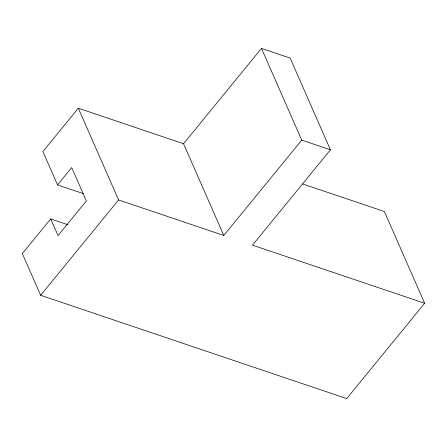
<?xml version="1.0" encoding="UTF-8"?>
<svg xmlns="http://www.w3.org/2000/svg" width="447" height="447" viewBox="0 0 447 447"><rect width="100%" height="100%" fill="white"/><g stroke="black" fill="none" stroke-linecap="round" stroke-linejoin="round"><path stroke-width="0.67" d="M183.533 143.733L261.478 48.399L301.747 140.135L223.802 235.468L183.533 143.733L78.331 108.213L42.901 151.55L57.546 184.907L83.321 193.607M57.546 184.907L71.716 167.575L86.36 200.932L58.015 235.597L50.695 218.918L22.35 253.583L40.655 295.283L346.704 398.601L424.65 303.267L384.381 211.532L302.591 183.924M40.655 295.283L118.595 199.949L78.331 108.213M261.478 48.399L290.17 58.088L330.439 149.818L252.494 245.152L424.65 303.267M301.747 140.135L330.439 149.818M118.595 199.949L223.802 235.468M50.695 218.918L67.877 224.724"/></g></svg>
